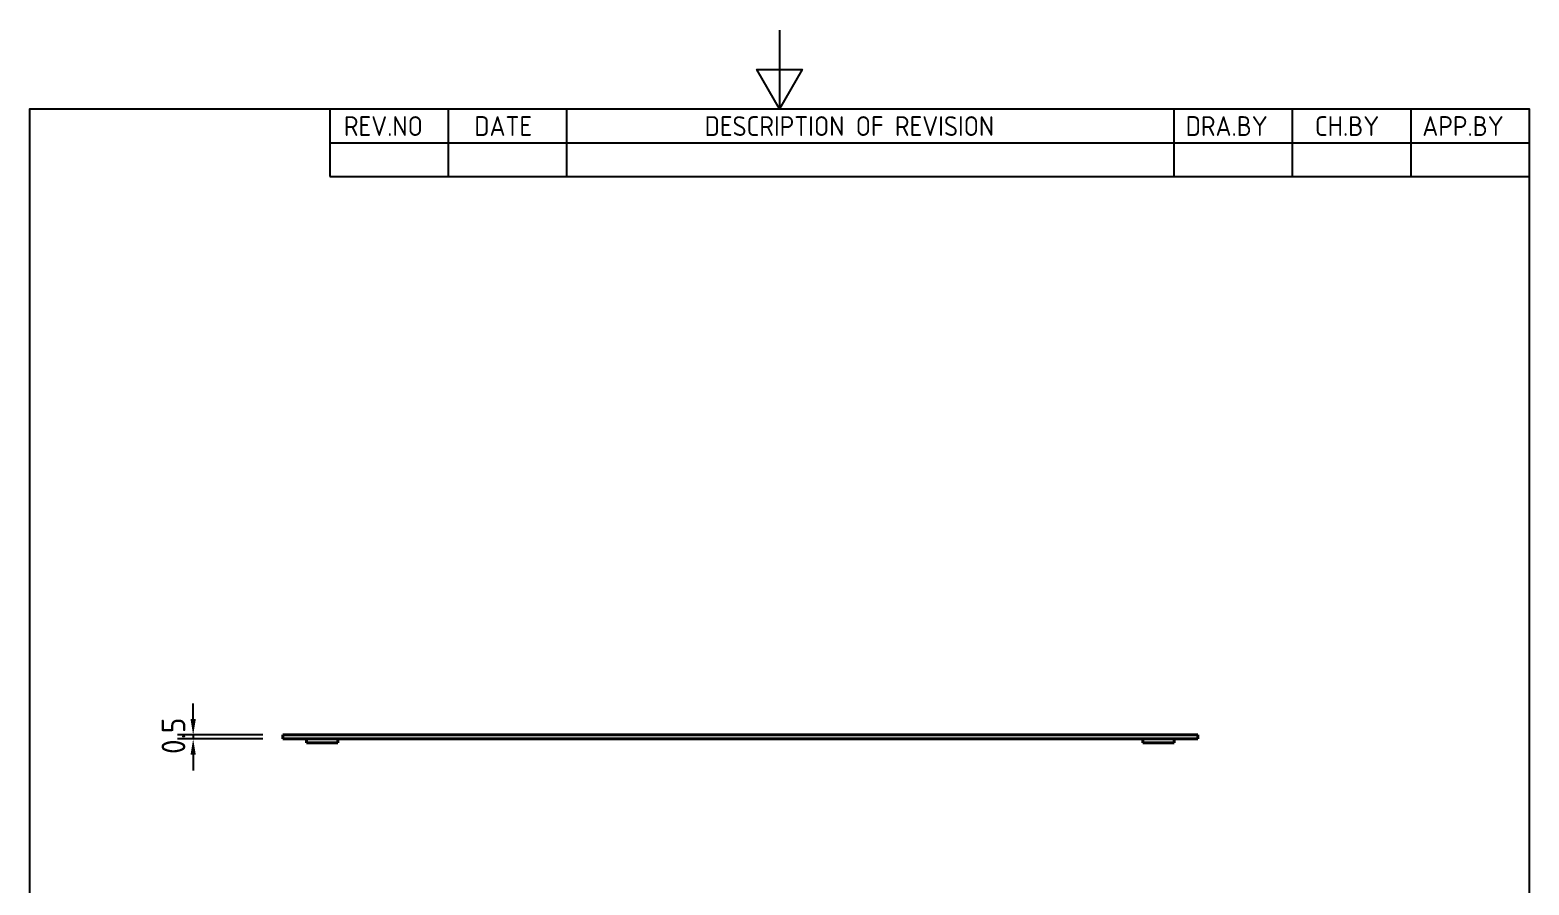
# Model space of a CAD drawing. Header units: millimetres. Extents: x 0 to 210, y 0 to 297.
# Drawn here: x 10 to 200, y 188.7 to 297 of the extents above; entities that cross this region are included whole.
import ezdxf

# ---------------------------------------------------------------- set-up
doc = ezdxf.new("R2010")
doc.units = ezdxf.units.MM
doc.layers.get('0').update_dxf_attribs({"color": 3, "lineweight": 25})
for name, color, linetype, lineweight in [('가시적인 것(ISO)', 3, 'Continuous', 40), ('경계(ISO)', 7, 'Continuous', 25), ('기호(ISO)', 5, 'Continuous', 25), ('치수(ISO)', 2, 'Continuous', 25)]:
    doc.layers.add(name, color=color, linetype=linetype, lineweight=lineweight)
doc.styles.add('ISO Proportiona M2B', font='isocp.shx')
doc.styles.add('치수 텍스트_PSTEK_POSCO', font='isocp.shx')
doc.dimstyles.new('치수_PSTEK_POSCO', dxfattribs={"dimtxt": 3, "dimasz": 2, "dimexe": 2, "dimexo": 2.5, "dimgap": 1, "dimtad": 1, "dimrnd": 1e-08, "dimdsep": 46, "dimtxsty": '치수 텍스트_PSTEK_POSCO', "dimcen": 0.09, "dimdle": 10, "dimclrd": 7, "dimclre": 7, "dimclrt": 2, "dimadec": 1, "dimazin": 2, "dimtfac": 1, "dimtmove": 0, "dimatfit": 3, "dimfxl": 0, "dimtolj": 1, "dimlwd": -1, "dimlwe": -1, "dimarcsym": 0})

# ---------------------------------------------------------------- blocks, each defined once
blk = doc.blocks.new('경계 Default Border')
at = {"layer": '경계(ISO)', "flags": 128}
for points in [[(105, 297.0000076293945), (105, 287.0000076293945), (102.1132469177246, 292.0000076293945), (107.8867530822754, 292.0000076293945), (105, 287.0000076293945)], [(10, 10), (10, 287.0000076293945), (200, 287.0000076293945), (200, 10), (10, 10)]]:
    blk.add_lwpolyline(points, dxfattribs=at)
blk = doc.blocks.new('리비전 내역')
at = {"layer": '기호(ISO)'}
for p, q in [((48.00000000000001, 287.0000076293945), (200, 287.0000076293945)), ((48.00000000000001, 287.0000076293945), (48.00000000000001, 282.7200076293945)), ((63.00000000000001, 287.0000076293945), (63.00000000000001, 282.7200076293945)), ((78, 287.0000076293945), (78, 282.7200076293945)), ((155, 287.0000076293945), (155, 282.7200076293945)), ((170, 287.0000076293945), (170, 282.7200076293945)), ((185, 287.0000076293945), (185, 282.7200076293945)), ((200, 287.0000076293945), (200, 282.7200076293945)), ((48.00000000000001, 282.7200076293945), (200, 282.7200076293945)), ((48.00000000000001, 282.7200076293945), (48.00000000000001, 278.4400076293945)), ((63.00000000000001, 282.7200076293945), (63.00000000000001, 278.4400076293945)), ((78, 282.7200076293945), (78, 278.4400076293945)), ((155, 282.7200076293945), (155, 278.4400076293945)), ((170, 282.7200076293945), (170, 278.4400076293945)), ((185, 282.7200076293945), (185, 278.4400076293945)), ((200, 282.7200076293945), (200, 278.4400076293945)), ((48.00000000000001, 278.4400076293945), (200, 278.4400076293945))]:
    blk.add_line(p, q, dxfattribs=at)
at = {"layer": '기호(ISO)', "color": 2, "char_height": 2.5, "attachment_point": 7, "style": 'ISO Proportiona M2B'}
for s, insert in [('REV.NO', (49.7871163682308, 283.5831900503393)), ('DATE', (66.31423177283666, 283.5831900503393)), ('DESCRIPTION OF REVISION', (95.50702043336295, 283.5831900503393)), ('DRA.BY', (156.4757339553203, 283.5831900503393)), ('CH.BY', (172.8642915086116, 283.5831900503393)), ('APP.BY', (186.4777339604403, 283.5831900503393))]:
    blk.add_mtext(s, dxfattribs=dict(at, insert=insert))
blk = doc.blocks.new('*D24')
at = {"layer": 'Defpoints', "color": 0, "transparency": 16777216}
for p in [(30.68273321580571, 207.2186235532952), (42.03286816506589, 207.7186235532952), (42.03286816506589, 207.2186235532952)]:
    blk.add_point(p, dxfattribs=at)
at = {"layer": '치수(ISO)', "color": 7, "transparency": 16777216}
for p, q in [((30.68273321580571, 209.7186235532952), (30.68273321580571, 211.7186235532952)), ((39.53286816506589, 207.7186235532952), (28.68273321580571, 207.7186235532952)), ((39.53286816506589, 207.2186235532952), (28.68273321580571, 207.2186235532952)), ((30.68273321580571, 207.7186235532952), (30.68273321580571, 207.2186235532952)), ((30.68273321580571, 205.2186235532952), (30.68273321580571, 203.2186235532952))]:
    blk.add_line(p, q, dxfattribs=at)
for points in [[(30.34939988247238, 209.7186235532952), (31.01606654913904, 209.7186235532952), (30.68273321580571, 207.7186235532952)], [(30.34939988247238, 205.2186235532952), (31.01606654913904, 205.2186235532952), (30.68273321580571, 207.2186235532952)]]:
    blk.add_solid(points, dxfattribs=at)
at = {"layer": '치수(ISO)', "color": 2, "transparency": 16777216, "insert": (28.18273321580568, 205.3053104165771), "char_height": 3, "attachment_point": 4, "rotation": 90, "style": '치수 텍스트_PSTEK_POSCO'}
blk.add_mtext('\\A1;0.5', dxfattribs=at)

msp = doc.modelspace()

# ---------------------------------------------------------------- linework, layer by layer
at = {"layer": '가시적인 것(ISO)'}
for p, q in [((42.03286816506589, 207.7186235532952), (42.03286816506589, 207.2186235532952)), ((158.0328681650659, 207.7186235532952), (42.03286816506589, 207.7186235532952)), ((42.03286816506589, 207.2186235532952), (158.0328681650659, 207.2186235532952)), ((45.03286816506591, 207.2186235532938), (45.03286816506591, 206.7186235532938)), ((49.03286816506591, 207.2186235532938), (49.03286816506591, 206.7186235532938)), ((151.0328681650659, 207.2186235532938), (151.0328681650659, 206.7186235532938)), ((155.0328681650659, 207.2186235532938), (155.0328681650659, 206.7186235532938)), ((158.0328681650659, 207.7186235532952), (158.0328681650659, 207.2186235532952)), ((45.03286816506591, 206.7186235532938), (49.03286816506591, 206.7186235532938)), ((151.0328681650659, 206.7186235532938), (155.0328681650659, 206.7186235532938))]:
    msp.add_line(p, q, dxfattribs=at)

# ---------------------------------------------------------------- block references
msp.add_blockref('경계 Default Border', (0, 0))
at = {"layer": '기호(ISO)'}
msp.add_blockref('리비전 내역', (0, 0), dxfattribs=at)

# ---------------------------------------------------------------- dimensions: what is measured, and where the dimension line sits
at = {"layer": '치수(ISO)', "color": 7}
dim = msp.add_linear_dim(base=(30.68273321580571, 207.2186235532952), p1=(42.03286816506589, 207.7186235532952), p2=(42.03286816506589, 207.2186235532952), angle=90, dimstyle='치수_PSTEK_POSCO', override={"dimdec": 2, "dimtp": 0, "dimtm": -0, "dimtdec": 2, "dimtofl": 1, "dimatfit": 1}, dxfattribs=at)
dim.commit()
dim.dimension.update_dxf_attribs({"geometry": '*D24', "text_midpoint": (30.68273321580568, 207.4686235532952), "dimtype": 160})

doc.saveas('drawing.dxf')
